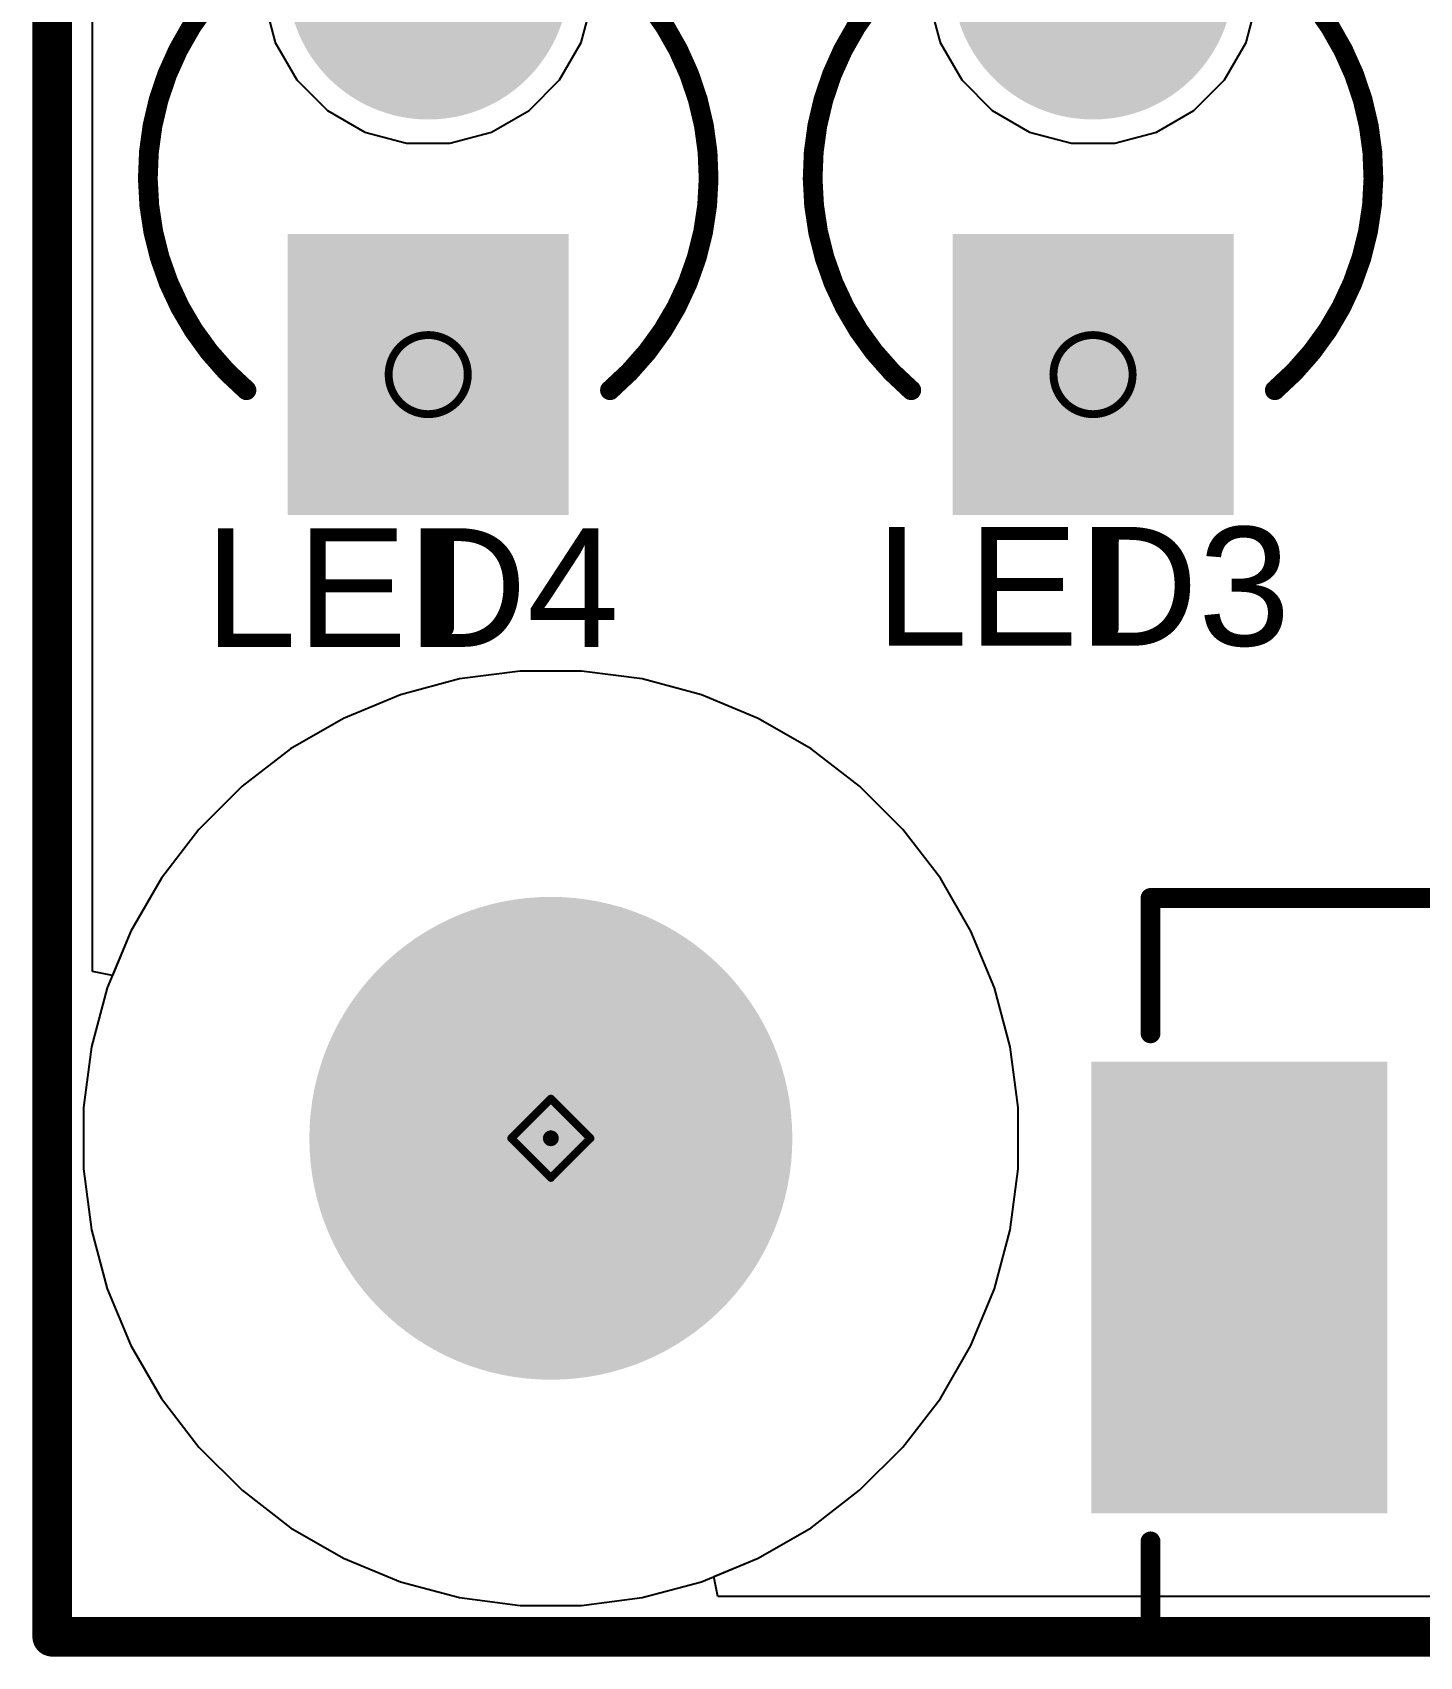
# Model space of a CAD drawing. Header units: inches. Extents: x -6 to 198, y 0 to 119.
# Drawn here: x -0.13 to 8.78, y -0.13 to 10.3 of the extents above; entities that cross this region are included whole.
import ezdxf

# ---------------------------------------------------------------- set-up
doc = ezdxf.new("R2010")
doc.units = ezdxf.units.IN
for name, color, linetype in [('Board Outline', 216, 'Continuous'), ('Bottom Layer', 5, 'Continuous'), ('Bottom Solder', 6, 'Continuous'), ('Drill Drawing', 1, 'Continuous'), ('Multi-Layer', 9, 'Continuous'), ('Pad Holes', 156, 'Continuous'), ('Top Layer', 1, 'Continuous'), ('Top Overlay', 2, 'Continuous'), ('Top Paste', 8, 'Continuous'), ('Top Solder', 216, 'Continuous')]:
    doc.layers.add(name, color=color, linetype=linetype)
doc.styles.add('Arial', font='', dxfattribs={"height": 0.2})
doc.styles.add('Arial_Bold', font='', dxfattribs={"height": 0.2})
doc.styles.get('Arial').set_extended_font_data('Arial')
doc.styles.get('Arial_Bold').set_extended_font_data('Arial', bold=True)

# ---------------------------------------------------------------- blocks, each defined once
blk = doc.blocks.new('1_25_7PWT_5')
at = {"layer": 'Top Layer'}
for points in [[(-4.15, 2.1), (-3.35, 2.1), (-3.35, 0.5), (-4.15, 0.5)], [(-2.9, 2.1), (-2.1, 2.1), (-2.1, 0.5), (-2.9, 0.5)], [(-1.65, 2.1), (-0.85, 2.1), (-0.85, 0.5), (-1.65, 0.5)], [(-0.4, 2.1), (0.4, 2.1), (0.4, 0.5), (-0.4, 0.5)], [(0.85, 2.1), (1.65, 2.1), (1.65, 0.5), (0.85, 0.5)], [(2.1, 2.1), (2.9, 2.1), (2.9, 0.5), (2.1, 0.5)], [(3.35, 2.1), (4.15, 2.1), (4.15, 0.5), (3.35, 0.5)], [(-7.2, 0.1), (-5.4, 0.1), (-5.4, -2.7), (-7.2, -2.7)], [(5.4, 0.1), (7.2, 0.1), (7.2, -2.7), (5.4, -2.7)]]:
    blk.add_hatch(color=1, dxfattribs=at).paths.add_polyline_path(points)
at = {"layer": 'Top Paste'}
for points in [[(-4.15, 2.1), (-3.35, 2.1), (-3.35, 0.5), (-4.15, 0.5)], [(-2.9, 2.1), (-2.1, 2.1), (-2.1, 0.5), (-2.9, 0.5)], [(-1.65, 2.1), (-0.85, 2.1), (-0.85, 0.5), (-1.65, 0.5)], [(-0.4, 2.1), (0.4, 2.1), (0.4, 0.5), (-0.4, 0.5)], [(0.85, 2.1), (1.65, 2.1), (1.65, 0.5), (0.85, 0.5)], [(2.1, 2.1), (2.9, 2.1), (2.9, 0.5), (2.1, 0.5)], [(3.35, 2.1), (4.15, 2.1), (4.15, 0.5), (3.35, 0.5)], [(-7.2, 0.1), (-5.4, 0.1), (-5.4, -2.7), (-7.2, -2.7)], [(5.4, 0.1), (7.2, 0.1), (7.2, -2.7), (5.4, -2.7)]]:
    blk.add_hatch(color=8, dxfattribs=at).paths.add_polyline_path(points)
at = {"layer": 'Top Solder'}
for points in [[(-4.2, 2.15), (-3.3, 2.15), (-3.3, 0.45), (-4.2, 0.45)], [(-2.95, 2.15), (-2.05, 2.15), (-2.05, 0.45), (-2.95, 0.45)], [(-1.7, 2.15), (-0.8, 2.15), (-0.8, 0.45), (-1.7, 0.45)], [(-0.45, 2.15), (0.45, 2.15), (0.45, 0.45), (-0.45, 0.45)], [(0.8, 2.15), (1.7, 2.15), (1.7, 0.45), (0.8, 0.45)], [(2.05, 2.15), (2.95, 2.15), (2.95, 0.45), (2.05, 0.45)], [(3.3, 2.15), (4.2, 2.15), (4.2, 0.45), (3.3, 0.45)], [(-7.25, 0.15), (-5.35, 0.15), (-5.35, -2.75), (-7.25, -2.75)], [(5.35, 0.15), (7.25, 0.15), (7.25, -2.75), (5.35, -2.75)]]:
    blk.add_hatch(color=216, dxfattribs=at).paths.add_polyline_path(points)
at = {"layer": 'Top Overlay'}
for points in [[(-4.598, 1.697, 0.254, 0.254, 0), (-4.471, 1.57, 0.254, 0.254, 0)], [(-4.598, 1.443, 0.254, 0.254, 0), (-4.598, 1.697, 0.254, 0.254, 0)], [(-4.598, 1.443, 0.254, 0.254, 0), (-4.471, 1.57, 0.254, 0.254, 0)], [(-6.87, 1.2, 0.127, 0.127, 0), (-4.44, 1.2, 0.127, 0.127, 0)], [(-6.87, 0.331, 0.127, 0.127, 0), (-6.87, 1.2, 0.127, 0.127, 0)], [(4.38, 1.18, 0.127, 0.127, 0), (6.83, 1.18, 0.127, 0.127, 0)], [(6.83, 0.331, 0.127, 0.127, 0), (6.83, 1.18, 0.127, 0.127, 0)], [(-4.318, -3.556, 0.127, 0.127, 0), (-4.318, -2.413, 0.127, 0.127, 0)], [(-4.318, -2.413, 0.127, 0.127, 0), (4.318, -2.413, 0.127, 0.127, 0)], [(4.318, -3.556, 0.127, 0.127, 0), (4.318, -2.413, 0.127, 0.127, 0)], [(-6.87, -3.56, 0.127, 0.127, 0), (-6.87, -2.931, 0.127, 0.127, 0)], [(6.83, -3.52, 0.127, 0.127, 0), (6.83, -2.931, 0.127, 0.127, 0)], [(-6.87, -3.56, 0.127, 0.127, 0), (-4.33, -3.56, 0.127, 0.127, 0)], [(-4.318, -3.556, 0.127, 0.127, 0), (4.318, -3.556, 0.127, 0.127, 0)], [(4.26, -3.52, 0.127, 0.127, 0), (6.83, -3.52, 0.127, 0.127, 0)]]:
    blk.add_lwpolyline(points, format="xyseb", dxfattribs=at)
for points in [[(-4.662, 1.697, 0.127, 0.127, 1), (-4.535, 1.697, 0.127, 0.127, 1)], [(-4.662, 1.697, 0.127, 0.127, 1), (-4.535, 1.697, 0.127, 0.127, 1)], [(-4.535, 1.57, 0.127, 0.127, 1), (-4.408, 1.57, 0.127, 0.127, 1)], [(-4.535, 1.57, 0.127, 0.127, 1), (-4.408, 1.57, 0.127, 0.127, 1)], [(-4.662, 1.443, 0.127, 0.127, 1), (-4.535, 1.443, 0.127, 0.127, 1)], [(-4.662, 1.443, 0.127, 0.127, 1), (-4.535, 1.443, 0.127, 0.127, 1)], [(-6.902, 1.2, 0.0635, 0.0635, 1), (-6.838, 1.2, 0.0635, 0.0635, 1)], [(-6.902, 1.2, 0.0635, 0.0635, 1), (-6.838, 1.2, 0.0635, 0.0635, 1)], [(-4.472, 1.2, 0.0635, 0.0635, 1), (-4.408, 1.2, 0.0635, 0.0635, 1)], [(4.348, 1.18, 0.0635, 0.0635, 1), (4.412, 1.18, 0.0635, 0.0635, 1)], [(6.798, 1.18, 0.0635, 0.0635, 1), (6.862, 1.18, 0.0635, 0.0635, 1)], [(6.798, 1.18, 0.0635, 0.0635, 1), (6.862, 1.18, 0.0635, 0.0635, 1)], [(-6.902, 0.331, 0.0635, 0.0635, 1), (-6.838, 0.331, 0.0635, 0.0635, 1)], [(6.798, 0.331, 0.0635, 0.0635, 1), (6.862, 0.331, 0.0635, 0.0635, 1)], [(-4.35, -2.413, 0.0635, 0.0635, 1), (-4.286, -2.413, 0.0635, 0.0635, 1)], [(-4.35, -2.413, 0.0635, 0.0635, 1), (-4.286, -2.413, 0.0635, 0.0635, 1)], [(4.286, -2.413, 0.0635, 0.0635, 1), (4.35, -2.413, 0.0635, 0.0635, 1)], [(4.286, -2.413, 0.0635, 0.0635, 1), (4.35, -2.413, 0.0635, 0.0635, 1)], [(-6.902, -2.931, 0.0635, 0.0635, 1), (-6.838, -2.931, 0.0635, 0.0635, 1)], [(6.798, -2.931, 0.0635, 0.0635, 1), (6.862, -2.931, 0.0635, 0.0635, 1)], [(-6.902, -3.56, 0.0635, 0.0635, 1), (-6.838, -3.56, 0.0635, 0.0635, 1)], [(-6.902, -3.56, 0.0635, 0.0635, 1), (-6.838, -3.56, 0.0635, 0.0635, 1)], [(-4.362, -3.56, 0.0635, 0.0635, 1), (-4.298, -3.56, 0.0635, 0.0635, 1)], [(-4.35, -3.556, 0.0635, 0.0635, 1), (-4.286, -3.556, 0.0635, 0.0635, 1)], [(-4.35, -3.556, 0.0635, 0.0635, 1), (-4.286, -3.556, 0.0635, 0.0635, 1)], [(4.228, -3.52, 0.0635, 0.0635, 1), (4.292, -3.52, 0.0635, 0.0635, 1)], [(4.286, -3.556, 0.0635, 0.0635, 1), (4.35, -3.556, 0.0635, 0.0635, 1)], [(4.286, -3.556, 0.0635, 0.0635, 1), (4.35, -3.556, 0.0635, 0.0635, 1)], [(6.798, -3.52, 0.0635, 0.0635, 1), (6.862, -3.52, 0.0635, 0.0635, 1)], [(6.798, -3.52, 0.0635, 0.0635, 1), (6.862, -3.52, 0.0635, 0.0635, 1)]]:
    blk.add_lwpolyline(points, format="xyseb", close=True, dxfattribs=at)
at = {"layer": 'Top Overlay', "style": 'Arial_Bold'}
blk.add_text('PCB Edge', height=0.8, rotation=360, dxfattribs=at).set_placement((-1.779, -3.206))
blk = doc.blocks.new('TH_LED_3____75')
at = {"layer": 'Bottom Layer'}
blk.add_hatch(color=5, dxfattribs=at).paths.add_polyline_path([(-2.07, 0.8), (-0.47, 0.8), (-0.47, -0.8), (-2.07, -0.8)])
h = blk.add_hatch(color=5, dxfattribs=at)
edge = h.paths.add_edge_path()
edge.add_arc((1.27, 0), 0.8, 0, 360)
at = {"layer": 'Bottom Solder'}
blk.add_hatch(color=6, dxfattribs=at).paths.add_polyline_path([(-2.172, 0.902), (-0.368, 0.902), (-0.368, -0.902), (-2.172, -0.902)])
h = blk.add_hatch(color=6, dxfattribs=at)
edge = h.paths.add_edge_path()
edge.add_arc((1.27, 0), 0.902, 0, 360)
at = {"layer": 'Multi-Layer'}
blk.add_hatch(color=9, dxfattribs=at).paths.add_polyline_path([(-2.07, 0.8), (-0.47, 0.8), (-0.47, -0.8), (-2.07, -0.8)])
h = blk.add_hatch(color=9, dxfattribs=at)
edge = h.paths.add_edge_path()
edge.add_arc((1.27, 0), 0.8, 0, 360)
at = {"layer": 'Pad Holes'}
h = blk.add_hatch(color=7, dxfattribs=at)
edge = h.paths.add_edge_path()
edge.add_arc((-1.27, 0), 0.45, 0, 360)
h = blk.add_hatch(color=7, dxfattribs=at)
edge = h.paths.add_edge_path()
edge.add_arc((1.27, 0), 0.45, 0, 360)
at = {"layer": 'Top Layer'}
blk.add_hatch(color=1, dxfattribs=at).paths.add_polyline_path([(-2.07, 0.8), (-0.47, 0.8), (-0.47, -0.8), (-2.07, -0.8)])
h = blk.add_hatch(color=1, dxfattribs=at)
edge = h.paths.add_edge_path()
edge.add_arc((1.27, 0), 0.8, 0, 360)
at = {"layer": 'Top Solder'}
blk.add_hatch(color=216, dxfattribs=at).paths.add_polyline_path([(-2.172, 0.902), (-0.368, 0.902), (-0.368, -0.902), (-2.172, -0.902)])
h = blk.add_hatch(color=216, dxfattribs=at)
edge = h.paths.add_edge_path()
edge.add_arc((1.27, 0), 0.902, 0, 360)
at = {"layer": 'Top Overlay'}
for points in [[(-1.37, 1.167, 0.127, 0.127, -0.457336), (1.353, 1.187, 0.127, 0.127, 0)], [(2.642, 0.229, 0.127, 0.127, 0), (2.642, -0.406, 0.127, 0.127, 0)], [(-2.896, -0.102, 0.127, 0.127, 0), (-2.337, -0.102, 0.127, 0.127, 0)], [(2.362, -0.102, 0.127, 0.127, 0), (2.921, -0.102, 0.127, 0.127, 0)], [(1.353, -1.187, 0.127, 0.127, -0.457336), (-1.37, -1.167, 0.127, 0.127, 0)]]:
    blk.add_lwpolyline(points, format="xyseb", dxfattribs=at)
for points in [[(-1.402, 1.167, 0.0635, 0.0635, 1), (-1.338, 1.167, 0.0635, 0.0635, 1)], [(1.321, 1.187, 0.0635, 0.0635, 1), (1.385, 1.187, 0.0635, 0.0635, 1)], [(2.61, 0.229, 0.0635, 0.0635, 1), (2.673, 0.229, 0.0635, 0.0635, 1)], [(-2.927, -0.102, 0.0635, 0.0635, 1), (-2.864, -0.102, 0.0635, 0.0635, 1)], [(-2.369, -0.102, 0.0635, 0.0635, 1), (-2.305, -0.102, 0.0635, 0.0635, 1)], [(2.33, -0.102, 0.0635, 0.0635, 1), (2.394, -0.102, 0.0635, 0.0635, 1)], [(2.889, -0.102, 0.0635, 0.0635, 1), (2.953, -0.102, 0.0635, 0.0635, 1)], [(2.61, -0.406, 0.0635, 0.0635, 1), (2.673, -0.406, 0.0635, 0.0635, 1)], [(-1.402, -1.167, 0.0635, 0.0635, 1), (-1.338, -1.167, 0.0635, 0.0635, 1)], [(1.321, -1.187, 0.0635, 0.0635, 1), (1.385, -1.187, 0.0635, 0.0635, 1)]]:
    blk.add_lwpolyline(points, format="xyseb", close=True, dxfattribs=at)
blk = doc.blocks.new('TH_LED_3____76')
at = {"layer": 'Bottom Layer'}
blk.add_hatch(color=5, dxfattribs=at).paths.add_polyline_path([(-2.07, 0.8), (-0.47, 0.8), (-0.47, -0.8), (-2.07, -0.8)])
h = blk.add_hatch(color=5, dxfattribs=at)
edge = h.paths.add_edge_path()
edge.add_arc((1.27, 0), 0.8, 0, 360)
at = {"layer": 'Bottom Solder'}
blk.add_hatch(color=6, dxfattribs=at).paths.add_polyline_path([(-2.172, 0.902), (-0.368, 0.902), (-0.368, -0.902), (-2.172, -0.902)])
h = blk.add_hatch(color=6, dxfattribs=at)
edge = h.paths.add_edge_path()
edge.add_arc((1.27, 0), 0.902, 0, 360)
at = {"layer": 'Multi-Layer'}
blk.add_hatch(color=9, dxfattribs=at).paths.add_polyline_path([(-2.07, 0.8), (-0.47, 0.8), (-0.47, -0.8), (-2.07, -0.8)])
h = blk.add_hatch(color=9, dxfattribs=at)
edge = h.paths.add_edge_path()
edge.add_arc((1.27, 0), 0.8, 0, 360)
at = {"layer": 'Pad Holes'}
h = blk.add_hatch(color=7, dxfattribs=at)
edge = h.paths.add_edge_path()
edge.add_arc((-1.27, 0), 0.45, 0, 360)
h = blk.add_hatch(color=7, dxfattribs=at)
edge = h.paths.add_edge_path()
edge.add_arc((1.27, 0), 0.45, 0, 360)
at = {"layer": 'Top Layer'}
blk.add_hatch(color=1, dxfattribs=at).paths.add_polyline_path([(-2.07, 0.8), (-0.47, 0.8), (-0.47, -0.8), (-2.07, -0.8)])
h = blk.add_hatch(color=1, dxfattribs=at)
edge = h.paths.add_edge_path()
edge.add_arc((1.27, 0), 0.8, 0, 360)
at = {"layer": 'Top Solder'}
blk.add_hatch(color=216, dxfattribs=at).paths.add_polyline_path([(-2.172, 0.902), (-0.368, 0.902), (-0.368, -0.902), (-2.172, -0.902)])
h = blk.add_hatch(color=216, dxfattribs=at)
edge = h.paths.add_edge_path()
edge.add_arc((1.27, 0), 0.902, 0, 360)
at = {"layer": 'Top Overlay'}
for points in [[(-1.37, 1.167, 0.127, 0.127, -0.457336), (1.353, 1.187, 0.127, 0.127, 0)], [(2.642, 0.229, 0.127, 0.127, 0), (2.642, -0.406, 0.127, 0.127, 0)], [(-2.896, -0.102, 0.127, 0.127, 0), (-2.337, -0.102, 0.127, 0.127, 0)], [(2.362, -0.102, 0.127, 0.127, 0), (2.921, -0.102, 0.127, 0.127, 0)], [(1.353, -1.187, 0.127, 0.127, -0.457336), (-1.37, -1.167, 0.127, 0.127, 0)]]:
    blk.add_lwpolyline(points, format="xyseb", dxfattribs=at)
for points in [[(-1.402, 1.167, 0.0635, 0.0635, 1), (-1.338, 1.167, 0.0635, 0.0635, 1)], [(1.321, 1.187, 0.0635, 0.0635, 1), (1.385, 1.187, 0.0635, 0.0635, 1)], [(2.61, 0.229, 0.0635, 0.0635, 1), (2.673, 0.229, 0.0635, 0.0635, 1)], [(-2.927, -0.102, 0.0635, 0.0635, 1), (-2.864, -0.102, 0.0635, 0.0635, 1)], [(-2.369, -0.102, 0.0635, 0.0635, 1), (-2.305, -0.102, 0.0635, 0.0635, 1)], [(2.33, -0.102, 0.0635, 0.0635, 1), (2.394, -0.102, 0.0635, 0.0635, 1)], [(2.889, -0.102, 0.0635, 0.0635, 1), (2.953, -0.102, 0.0635, 0.0635, 1)], [(2.61, -0.406, 0.0635, 0.0635, 1), (2.673, -0.406, 0.0635, 0.0635, 1)], [(-1.402, -1.167, 0.0635, 0.0635, 1), (-1.338, -1.167, 0.0635, 0.0635, 1)], [(1.321, -1.187, 0.0635, 0.0635, 1), (1.385, -1.187, 0.0635, 0.0635, 1)]]:
    blk.add_lwpolyline(points, format="xyseb", close=True, dxfattribs=at)

msp = doc.modelspace()

# ---------------------------------------------------------------- hatches: boundary and pattern name
at = {"layer": 'Bottom Solder'}
h = msp.add_hatch(color=6, dxfattribs=at)
edge = h.paths.add_edge_path()
edge.add_arc((3.2, 3.2), 0.0508, 0, 360)
at = {"layer": 'Pad Holes'}
h = msp.add_hatch(color=7, dxfattribs=at)
edge = h.paths.add_edge_path()
edge.add_arc((3.2, 3.2), 1.55, 0, 360)
at = {"layer": 'Top Solder'}
h = msp.add_hatch(color=216, dxfattribs=at)
edge = h.paths.add_edge_path()
edge.add_arc((3.2, 3.2), 0.0508, 0, 360)

# ---------------------------------------------------------------- linework, layer by layer
at = {"layer": 'Board Outline'}
for points in [[(0, 0, 0.254, 0.254, 0), (0, 55, 0.254, 0.254, 0)], [(0, 0, 0.254, 0.254, 0), (70, 0, 0.254, 0.254, 0)]]:
    msp.add_lwpolyline(points, format="xyseb", dxfattribs=at)
msp.add_lwpolyline([(-0.064, 0, 0.127, 0.127, 1), (0.064, 0, 0.127, 0.127, 1)], format="xyseb", close=True, dxfattribs=at)
msp.add_lwpolyline([(-0.064, 0, 0.127, 0.127, 1), (0.064, 0, 0.127, 0.127, 1)], format="xyseb", close=True, dxfattribs=at)
at = {"layer": 'Bottom Layer'}
for p, q in [((0.259, 4.271), (0.259, 50.729)), ((1.359, 10.504), (1.431, 10.236)), ((3.395, 10.236), (3.467, 10.504)), ((5.626, 10.504), (5.698, 10.236)), ((7.662, 10.236), (7.734, 10.504)), ((1.431, 10.236), (1.57, 9.995)), ((3.256, 9.995), (3.395, 10.236)), ((5.698, 10.236), (5.837, 9.995)), ((7.524, 9.995), (7.662, 10.236)), ((1.57, 9.995), (1.766, 9.799)), ((3.06, 9.799), (3.256, 9.995)), ((5.837, 9.995), (6.033, 9.799)), ((7.327, 9.799), (7.524, 9.995)), ((1.766, 9.799), (2.006, 9.66)), ((2.82, 9.66), (3.06, 9.799)), ((6.033, 9.799), (6.273, 9.66)), ((7.087, 9.66), (7.327, 9.799)), ((2.006, 9.66), (2.274, 9.589)), ((2.552, 9.589), (2.82, 9.66)), ((6.273, 9.66), (6.541, 9.589)), ((6.819, 9.589), (7.087, 9.66)), ((2.274, 9.589), (2.552, 9.589)), ((6.541, 9.589), (6.819, 9.589)), ((3.003, 6.2), (2.613, 6.149)), ((3.397, 6.2), (3.003, 6.2)), ((3.787, 6.149), (3.397, 6.2)), ((2.613, 6.149), (2.234, 6.047)), ((4.166, 6.047), (3.787, 6.149)), ((2.234, 6.047), (1.87, 5.896)), ((4.53, 5.896), (4.166, 6.047)), ((1.87, 5.896), (1.53, 5.7)), ((4.87, 5.7), (4.53, 5.896)), ((1.53, 5.7), (1.218, 5.46)), ((5.182, 5.46), (4.87, 5.7)), ((1.218, 5.46), (0.94, 5.182)), ((5.46, 5.182), (5.182, 5.46)), ((0.94, 5.182), (0.7, 4.87)), ((5.7, 4.87), (5.46, 5.182)), ((0.7, 4.87), (0.504, 4.53)), ((5.896, 4.53), (5.7, 4.87)), ((0.504, 4.53), (0.386, 4.246)), ((6.047, 4.166), (5.896, 4.53)), ((0.386, 4.246), (0.259, 4.271)), ((6.149, 3.787), (6.047, 4.166)), ((6.2, 3.397), (6.149, 3.787)), ((6.2, 3.003), (6.2, 3.397)), ((6.149, 2.613), (6.2, 3.003)), ((6.047, 2.234), (6.149, 2.613)), ((5.896, 1.87), (6.047, 2.234)), ((5.7, 1.53), (5.896, 1.87)), ((5.46, 1.218), (5.7, 1.53)), ((5.182, 0.94), (5.46, 1.218)), ((4.87, 0.7), (5.182, 0.94)), ((4.53, 0.504), (4.87, 0.7)), ((4.246, 0.386), (4.53, 0.504)), ((4.271, 0.259), (4.246, 0.386)), ((65.729, 0.259), (4.271, 0.259))]:
    msp.add_line(p, q, dxfattribs=at)
at = {"layer": 'Drill Drawing'}
for points in [[(2.667, 8.103, 0.0508, 0.0508, 1), (2.159, 8.103, 0.0508, 0.0508, 1)], [(6.934, 8.103, 0.0508, 0.0508, 1), (6.426, 8.103, 0.0508, 0.0508, 1)], [(2.146, 8.103, 0.0254, 0.0254, 1), (2.172, 8.103, 0.0254, 0.0254, 1)], [(2.654, 8.103, 0.0254, 0.0254, 1), (2.68, 8.103, 0.0254, 0.0254, 1)], [(6.413, 8.103, 0.0254, 0.0254, 1), (6.439, 8.103, 0.0254, 0.0254, 1)], [(6.921, 8.103, 0.0254, 0.0254, 1), (6.947, 8.103, 0.0254, 0.0254, 1)], [(3.187, 3.454, 0.0254, 0.0254, 1), (3.213, 3.454, 0.0254, 0.0254, 1)], [(3.187, 3.454, 0.0254, 0.0254, 1), (3.213, 3.454, 0.0254, 0.0254, 1)], [(2.933, 3.2, 0.0254, 0.0254, 1), (2.959, 3.2, 0.0254, 0.0254, 1)], [(2.933, 3.2, 0.0254, 0.0254, 1), (2.959, 3.2, 0.0254, 0.0254, 1)], [(3.441, 3.2, 0.0254, 0.0254, 1), (3.467, 3.2, 0.0254, 0.0254, 1)], [(3.441, 3.2, 0.0254, 0.0254, 1), (3.467, 3.2, 0.0254, 0.0254, 1)], [(3.187, 2.946, 0.0254, 0.0254, 1), (3.213, 2.946, 0.0254, 0.0254, 1)], [(3.187, 2.946, 0.0254, 0.0254, 1), (3.213, 2.946, 0.0254, 0.0254, 1)]]:
    msp.add_lwpolyline(points, format="xyseb", close=True, dxfattribs=at)
for points in [[(2.946, 3.2, 0.0508, 0.0508, 0), (3.2, 3.454, 0.0508, 0.0508, 0)], [(3.2, 3.454, 0.0508, 0.0508, 0), (3.454, 3.2, 0.0508, 0.0508, 0)], [(2.946, 3.2, 0.0508, 0.0508, 0), (3.2, 2.946, 0.0508, 0.0508, 0)], [(3.2, 2.946, 0.0508, 0.0508, 0), (3.454, 3.2, 0.0508, 0.0508, 0)]]:
    msp.add_lwpolyline(points, format="xyseb", dxfattribs=at)
at = {"layer": 'Multi-Layer'}
for p, q in [((3.003, 6.2), (2.613, 6.149)), ((3.2, 6.2), (3.003, 6.2)), ((3.397, 6.2), (3.2, 6.2)), ((3.787, 6.149), (3.397, 6.2)), ((2.613, 6.149), (2.234, 6.047)), ((4.166, 6.047), (3.787, 6.149)), ((2.234, 6.047), (1.87, 5.896)), ((4.53, 5.896), (4.166, 6.047)), ((1.87, 5.896), (1.53, 5.7)), ((4.87, 5.7), (4.53, 5.896)), ((1.53, 5.7), (1.218, 5.46)), ((5.182, 5.46), (4.87, 5.7)), ((1.218, 5.46), (0.94, 5.182)), ((5.46, 5.182), (5.182, 5.46)), ((0.94, 5.182), (0.7, 4.87)), ((5.7, 4.87), (5.46, 5.182)), ((0.7, 4.87), (0.504, 4.53)), ((5.896, 4.53), (5.7, 4.87)), ((0.504, 4.53), (0.353, 4.166)), ((6.047, 4.166), (5.896, 4.53)), ((0.353, 4.166), (0.251, 3.787)), ((6.149, 3.787), (6.047, 4.166)), ((0.251, 3.787), (0.2, 3.397)), ((6.2, 3.397), (6.149, 3.787)), ((0.2, 3.397), (0.2, 3.2)), ((6.2, 3.2), (6.2, 3.397)), ((0.2, 3.2), (0.2, 3.2)), ((0.2, 3.2), (0.2, 3.003)), ((6.2, 3.003), (6.2, 3.2)), ((0.2, 3.003), (0.251, 2.613)), ((6.149, 2.613), (6.2, 3.003)), ((0.251, 2.613), (0.353, 2.234)), ((6.047, 2.234), (6.149, 2.613)), ((0.353, 2.234), (0.504, 1.87)), ((5.896, 1.87), (6.047, 2.234)), ((0.504, 1.87), (0.7, 1.53)), ((5.7, 1.53), (5.896, 1.87)), ((0.7, 1.53), (0.94, 1.218)), ((5.46, 1.218), (5.7, 1.53)), ((0.94, 1.218), (1.218, 0.94)), ((5.182, 0.94), (5.46, 1.218)), ((1.218, 0.94), (1.53, 0.7)), ((4.87, 0.7), (5.182, 0.94)), ((1.53, 0.7), (1.87, 0.504)), ((4.53, 0.504), (4.87, 0.7)), ((1.87, 0.504), (2.234, 0.353)), ((4.166, 0.353), (4.53, 0.504)), ((2.234, 0.353), (2.613, 0.251)), ((3.787, 0.251), (4.166, 0.353)), ((2.613, 0.251), (3.003, 0.2)), ((3.397, 0.2), (3.787, 0.251)), ((3.003, 0.2), (3.2, 0.2)), ((3.2, 0.2), (3.397, 0.2))]:
    msp.add_line(p, q, dxfattribs=at)
at = {"layer": 'Top Layer'}
for p, q in [((0.259, 4.271), (0.259, 50.729)), ((1.359, 10.504), (1.431, 10.236)), ((3.395, 10.236), (3.467, 10.504)), ((5.626, 10.504), (5.698, 10.236)), ((7.662, 10.236), (7.734, 10.504)), ((1.431, 10.236), (1.57, 9.995)), ((3.256, 9.995), (3.395, 10.236)), ((5.698, 10.236), (5.837, 9.995)), ((7.524, 9.995), (7.662, 10.236)), ((1.57, 9.995), (1.766, 9.799)), ((3.06, 9.799), (3.256, 9.995)), ((5.837, 9.995), (6.033, 9.799)), ((7.327, 9.799), (7.524, 9.995)), ((1.766, 9.799), (2.006, 9.66)), ((2.82, 9.66), (3.06, 9.799)), ((6.033, 9.799), (6.273, 9.66)), ((7.087, 9.66), (7.327, 9.799)), ((2.006, 9.66), (2.274, 9.589)), ((2.552, 9.589), (2.82, 9.66)), ((6.273, 9.66), (6.541, 9.589)), ((6.819, 9.589), (7.087, 9.66)), ((2.274, 9.589), (2.552, 9.589)), ((6.541, 9.589), (6.819, 9.589)), ((3.003, 6.2), (2.613, 6.149)), ((3.397, 6.2), (3.003, 6.2)), ((3.787, 6.149), (3.397, 6.2)), ((2.613, 6.149), (2.234, 6.047)), ((4.166, 6.047), (3.787, 6.149)), ((2.234, 6.047), (1.87, 5.896)), ((4.53, 5.896), (4.166, 6.047)), ((1.87, 5.896), (1.53, 5.7)), ((4.87, 5.7), (4.53, 5.896)), ((1.53, 5.7), (1.218, 5.46)), ((5.182, 5.46), (4.87, 5.7)), ((1.218, 5.46), (0.94, 5.182)), ((5.46, 5.182), (5.182, 5.46)), ((0.94, 5.182), (0.7, 4.87)), ((5.7, 4.87), (5.46, 5.182)), ((0.7, 4.87), (0.504, 4.53)), ((5.896, 4.53), (5.7, 4.87)), ((0.504, 4.53), (0.386, 4.246)), ((6.047, 4.166), (5.896, 4.53)), ((0.386, 4.246), (0.259, 4.271)), ((6.149, 3.787), (6.047, 4.166)), ((6.2, 3.397), (6.149, 3.787)), ((6.2, 3.003), (6.2, 3.397)), ((6.149, 2.613), (6.2, 3.003)), ((6.047, 2.234), (6.149, 2.613)), ((5.896, 1.87), (6.047, 2.234)), ((5.7, 1.53), (5.896, 1.87)), ((5.46, 1.218), (5.7, 1.53)), ((5.182, 0.94), (5.46, 1.218)), ((4.87, 0.7), (5.182, 0.94)), ((4.53, 0.504), (4.87, 0.7)), ((4.246, 0.386), (4.53, 0.504)), ((4.271, 0.259), (4.246, 0.386)), ((65.729, 0.259), (4.271, 0.259))]:
    msp.add_line(p, q, dxfattribs=at)

# ---------------------------------------------------------------- block references
at = {"rotation": 90}
for name, p in [('TH_LED_3____75', (2.413, 9.373)), ('TH_LED_3____76', (6.68, 9.373))]:
    msp.add_blockref(name, p, dxfattribs=at)
msp.add_blockref('1_25_7PWT_5', (13.919, 3.543))

# ---------------------------------------------------------------- texts
at = {"layer": 'Top Overlay', "style": 'Arial'}
for s, p in [('LED4', (0.976, 6.355)), ('LED3', (5.284, 6.363))]:
    msp.add_text(s, height=0.762, dxfattribs=at).set_placement(p)

doc.saveas('drawing.dxf')
